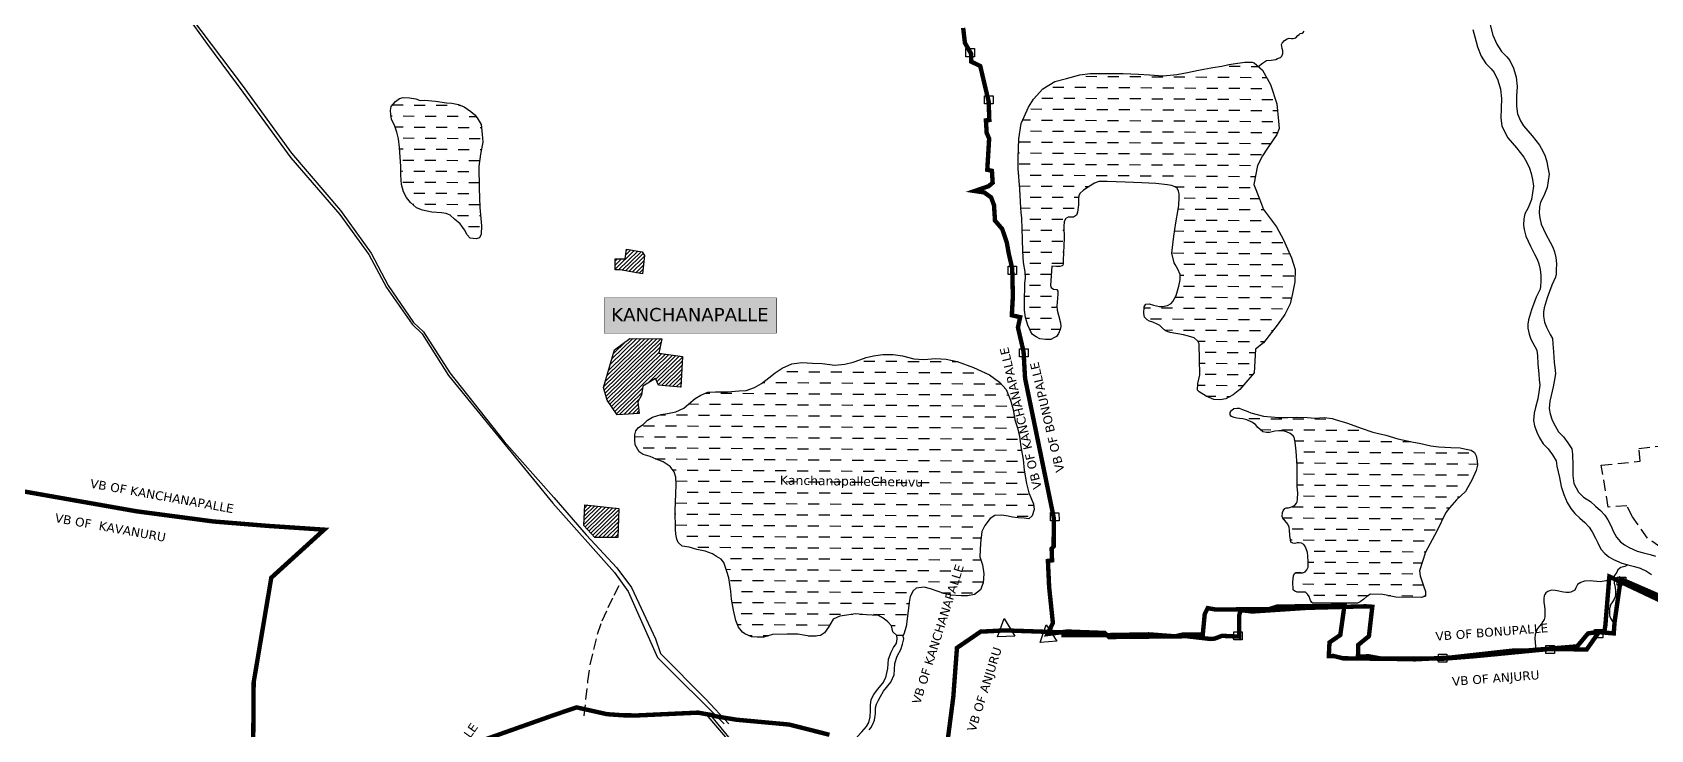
# Model space of a CAD drawing. Header units: inches. Extents: x 360616 to 379062, y 1506291 to 1520405.
# Drawn here: x 365489 to 369164, y 1510755 to 1512339 of the extents above; entities that cross this region are included whole.
import ezdxf

# ---------------------------------------------------------------- set-up
doc = ezdxf.new("R2010")
doc.units = ezdxf.units.IN
doc.header["$MEASUREMENT"] = 0
for name, pattern in [('ACAD_ISO03W100', [30, 12, -18]), ('BORDER', [1.75, 0.5, -0.25, 0.5, -0.25, 0, -0.25]), ('DASHED', [0.75, 0.5, -0.25])]:
    doc.linetypes.add(name, pattern=pattern)
for name, color, linetype in [('HOUSE', 30, 'Continuous'), ('Steems', 4, 'Continuous'), ('stons', 1, 'Continuous'), ('WATER_BODY', 4, 'Continuous'), ('ZSTU', 7, 'Continuous'), ('ZTEXT', 7, 'Continuous')]:
    doc.layers.add(name, color=color, linetype=linetype)
doc.layers.add('ROAD', color=1, linetype='Continuous', lineweight=25)
doc.layers.add('VILL_BOUNDARY', color=6, linetype='BORDER', lineweight=30)
doc.styles.get("Standard").update_dxf_attribs({"font": 'verdana.TTF'})

msp = doc.modelspace()

# ---------------------------------------------------------------- hatches: boundary and pattern name
at = {"layer": 'HOUSE'}
h = msp.add_hatch(dxfattribs=at)
h.set_pattern_fill('ANSI31', color=1, scale=51.207009, angle=-0.6808, style=0)
h.set_pattern_definition([(44.319203, (215488.1656, 1506021.367), (-4.47200485, 4.57956198), [])])
h.paths.add_polyline_path([(366568.7, 1513714.2), (366617.6, 1513704.4), (366602.7, 1513649.6), (366557.6, 1513665.1)])
h.paths.add_polyline_path([(366838.4, 1511846.6), (366873.9, 1511840.5), (366879.4, 1511832), (366874.6, 1511790.5), (366824, 1511799.4), (366812.4, 1511799.5), (366812.7, 1511824.7), (366835.4, 1511824.4)])
h.paths.add_polyline_path([(366846, 1511643.6), (366918.4, 1511642.7), (366911.4, 1511610.4), (366965.4, 1511603.2), (366961.7, 1511533.3), (366910.8, 1511537.6), (366903.9, 1511552.9), (366875.1, 1511535.5), (366872.3, 1511515.1), (366864.4, 1511500.3), (366867.2, 1511473.7), (366816.9, 1511470.5), (366794.3, 1511504), (366786.2, 1511532.4), (366811.4, 1511618.3)])
h.paths.add_polyline_path([(366743.7, 1511266.3), (366820.8, 1511257.7), (366818.4, 1511192), (366766.4, 1511191.6), (366741.7, 1511219)])
at = {"layer": 'WATER_BODY'}
h = msp.add_hatch(dxfattribs=at)
h.set_pattern_fill('DASH', color=256, scale=200, angle=359.63535, style=0)
h.paths.add_polyline_path([(366875.9, 1511448.8), (366885.8, 1511458.6), (366897.1, 1511464.9), (366917, 1511471.5), (366931.4, 1511473.3), (366950.4, 1511477.3), (366968.2, 1511485.4), (366980.2, 1511495.7), (366994, 1511507.2), (367007.2, 1511515.4), (367023.4, 1511522.1), (367040.2, 1511522.8), (367068.1, 1511522.8), (367093.9, 1511524.9), (367109.8, 1511525.4), (367129.2, 1511532.8), (367144.9, 1511541.8), (367161.6, 1511554.7), (367176.2, 1511566.1), (367192.1, 1511576.2), (367214, 1511586.5), (367236.8, 1511589.3), (367260.8, 1511587.6), (367282.6, 1511586.7), (367311.3, 1511583.1), (367334.3, 1511585.2), (367353.5, 1511590.1), (367368.4, 1511595.4), (367382.9, 1511600.4), (367399.5, 1511604.5), (367420.2, 1511607.2), (367443.9, 1511607.2), (367465.4, 1511604.4), (367490.8, 1511597.7), (367513.9, 1511595.8), (367540.1, 1511598.5), (367564.3, 1511596.6), (367589.2, 1511591.4), (367626.6, 1511578.2), (367663.1, 1511561.1), (367685.5, 1511544.8), (367700.7, 1511528.2), (367710.7, 1511503.9), (367716.4, 1511482.8), (367720.4, 1511458.7), (367726.4, 1511440.7), (367731, 1511420.9), (367734.2, 1511398.1), (367739, 1511368.6), (367741.9, 1511344.5), (367747.1, 1511314.2), (367752.3, 1511293.4), (367763.1, 1511268.3), (367764.2, 1511255.1), (367760.1, 1511240.7), (367752.4, 1511234.4), (367741.6, 1511235.7), (367727.8, 1511236.6), (367715.4, 1511238.1), (367705.1, 1511239.9), (367690.7, 1511242.2), (367674.9, 1511241.4), (367664.2, 1511234.8), (367652.1, 1511219), (367645.1, 1511205.4), (367642.3, 1511179.2), (367641, 1511147.9), (367646.8, 1511129.4), (367649.6, 1511109.6), (367648.3, 1511089.2), (367642.1, 1511072.7), (367629.1, 1511062.5), (367612.7, 1511059.5), (367598.4, 1511059.5), (367575.2, 1511060.9), (367559.4, 1511064.8), (367546.1, 1511069.1), (367528.5, 1511075.5), (367514.3, 1511079.2), (367496.3, 1511076.9), (367489.7, 1511070.5), (367482.9, 1511058.1), (367480.2, 1511044.1), (367476.9, 1511013.2), (367473.9, 1510990), (367468.4, 1510972.2), (367466.2, 1510969), (367452.5, 1510968.9), (367443.1, 1510977.7), (367440, 1510991.5), (367431.7, 1511000.5), (367423.2, 1511006.8), (367410.9, 1511014.9), (367396.4, 1511015.7), (367383.4, 1511016), (367358.3, 1511018.6), (367338.8, 1511015.6), (367323.1, 1511013), (367307.4, 1511006.1), (367297.2, 1510987.9), (367287.7, 1510975.2), (367278.8, 1510969.5), (367259.5, 1510966.9), (367244.8, 1510969.3), (367227.1, 1510972.4), (367203.2, 1510972.6), (367170, 1510971.4), (367150.2, 1510965.4), (367134.9, 1510965.2), (367122.4, 1510966.3), (367107.4, 1510973.1), (367101.8, 1510977), (367092.9, 1510988.3), (367086.3, 1511003.6), (367081.6, 1511026.4), (367076.8, 1511051.8), (367075.6, 1511069.8), (367071.1, 1511100.3), (367066.2, 1511114.7), (367059.6, 1511135.3), (367053.1, 1511142.2), (367042.8, 1511148.7), (367033.5, 1511154.6), (367017.1, 1511160.6), (366998.1, 1511164.5), (366980.8, 1511169.5), (366964.5, 1511172), (366955.4, 1511180.5), (366952.3, 1511188.2), (366950.1, 1511199), (366949.5, 1511210.6), (366948.5, 1511253.2), (366950.6, 1511291.2), (366951, 1511311.9), (366950.7, 1511329.2), (366946.3, 1511340.6), (366937.7, 1511353.1), (366921.4, 1511363.4), (366905.5, 1511369.5), (366892, 1511375.4), (366876.3, 1511380.1), (366867.2, 1511386.5), (366858.3, 1511401.9), (366857, 1511412.7), (366857, 1511424.7), (366859.5, 1511433.7), (366865.6, 1511441.7)])
h.paths.add_polyline_path([(366314, 1512182), (366322.9, 1512189.2), (366331.2, 1512191.3), (366345.3, 1512190.3), (366359.8, 1512188.2), (366369.8, 1512184.5), (366380.3, 1512185.2), (366404.6, 1512183.1), (366429.5, 1512179.3), (366441.9, 1512178.2), (366456.4, 1512175.4), (366469.9, 1512169.6), (366484.5, 1512159), (366493.5, 1512151.8), (366499.5, 1512144.7), (366508, 1512129.7), (366510.8, 1512107.9), (366511.8, 1512089.6), (366506.9, 1512062.7), (366503.1, 1512034.3), (366503.6, 1511984.9), (366505.1, 1511941.4), (366508.9, 1511899.8), (366508.4, 1511880.5), (366504.3, 1511872.8), (366496.5, 1511870), (366483.4, 1511872), (366476.8, 1511879.6), (366470.5, 1511890.9), (366460.5, 1511904.1), (366447.8, 1511914.7), (366437.7, 1511923.9), (366428.7, 1511928), (366418.3, 1511929.2), (366396, 1511930.6), (366375, 1511935.1), (366361.4, 1511940.9), (366347.9, 1511952.5), (366338.3, 1511963.9), (366331.5, 1511976.7), (366326.9, 1511993.7), (366325.4, 1512014.7), (366325.6, 1512034.4), (366322.5, 1512077.7), (366320.3, 1512097), (366316.9, 1512112.3), (366312.1, 1512126), (366304.9, 1512142.1), (366302.8, 1512152.8), (366302, 1512161.5), (366303.8, 1512170.6)])
h.paths.add_polyline_path([(366808.8, 1513644.3), (366828.1, 1513643.4), (366848, 1513637.8), (366859.9, 1513638.7), (366871.4, 1513641), (366887.9, 1513638), (366897.4, 1513632.4), (366905.2, 1513620.2), (366906.5, 1513605.1), (366905.9, 1513588.4), (366908.1, 1513571.5), (366908.5, 1513558.1), (366906.5, 1513548.1), (366901.6, 1513542.6), (366890.1, 1513536.8), (366875.5, 1513538.2), (366861.5, 1513539.1), (366848.4, 1513539.4), (366836.6, 1513539.9), (366825.7, 1513539.8), (366811.9, 1513540.1), (366804.9, 1513542.1), (366801.7, 1513544.6), (366799.1, 1513554.9), (366797.2, 1513577.5), (366797.2, 1513604.8), (366794.9, 1513620.9), (366797.3, 1513633), (366802.3, 1513641.3)])
h.paths.add_polyline_path([(367641.6, 1513884.4), (367660.8, 1513883.6), (367680.8, 1513877.9), (367692.7, 1513878.8), (367704.2, 1513881.1), (367720.6, 1513878.1), (367730.2, 1513872.5), (367738, 1513860.3), (367739.2, 1513845.2), (367738.7, 1513828.5), (367740.9, 1513811.6), (367741.3, 1513798.3), (367739.3, 1513788.3), (367734.4, 1513782.7), (367722.9, 1513776.9), (367708.3, 1513778.3), (367694.2, 1513779.2), (367681.2, 1513779.5), (367669.4, 1513780), (367658.5, 1513779.9), (367644.6, 1513780.2), (367637.7, 1513782.2), (367634.5, 1513784.7), (367631.9, 1513795), (367630, 1513817.6), (367630, 1513844.9), (367627.7, 1513861), (367630.1, 1513873.1), (367635.1, 1513881.4)])
h = msp.add_hatch(dxfattribs=at)
h.set_pattern_fill('DASH', color=256, scale=200, angle=359.63535, style=0)
h.paths.add_polyline_path([(368264.1, 1512270.1), (368282.6, 1512253.6), (368300.9, 1512220.7), (368315.5, 1512176.6), (368319.2, 1512137.7), (368321.1, 1512120.9), (368315.2, 1512107), (368294.5, 1512076.1), (368282.7, 1512058.4), (368271.9, 1512036.7), (368263.5, 1511993.5), (368276, 1511960.8), (368285.1, 1511936.9), (368314.5, 1511897.2), (368330.9, 1511868.2), (368348.8, 1511827.1), (368357.1, 1511800.2), (368356.4, 1511772.5), (368351.4, 1511745.8), (368345.9, 1511722.5), (368333.7, 1511698.3), (368315.9, 1511674.4), (368285.4, 1511633.6), (368266.9, 1511619.6), (368263.9, 1511566), (368249.4, 1511549.1), (368231.7, 1511527.8), (368216.6, 1511515.7), (368199.7, 1511507.1), (368187, 1511504.2), (368172.7, 1511505.3), (368154.8, 1511512.6), (368139.3, 1511522.4), (368135.3, 1511526.6), (368135.8, 1511541.2), (368140.3, 1511561.4), (368139.1, 1511631.6), (368135.7, 1511638), (368127.6, 1511645.2), (368114.9, 1511649), (368103.5, 1511652.4), (368073.3, 1511657.1), (368062.8, 1511661.4), (368055.3, 1511668.1), (368049.9, 1511673), (368043.5, 1511676.7), (368033.7, 1511680.8), (368025.9, 1511682.9), (368021.3, 1511686.1), (368014.8, 1511692.3), (368013.6, 1511700.9), (368014.3, 1511715.9), (368018, 1511721.7), (368025.5, 1511722.4), (368035.1, 1511719.8), (368048.6, 1511716.1), (368055.9, 1511716.1), (368066.8, 1511718.7), (368075.6, 1511723.1), (368079.3, 1511728), (368086.8, 1511741.7), (368092.6, 1511762.8), (368095.6, 1511776.7), (368096.1, 1511789.1), (368090.9, 1511801.1), (368084.5, 1511812.1), (368082.1, 1511815.6), (368077.1, 1511837.3), (368081.3, 1511876.2), (368086.2, 1511906.7), (368091.1, 1511937), (368092.6, 1511946.8), (368093.6, 1511963.9), (368093.6, 1511972.6), (368092.2, 1511978.3), (368089, 1511985.5), (368084.2, 1511988), (368076.2, 1511991), (368067.4, 1511992.7), (368040.7, 1511995.7), (368008.8, 1511997.6), (367970.9, 1511998.7), (367929.9, 1512000.6), (367911.1, 1512000.2), (367901.3, 1511996.9), (367887.5, 1511988), (367875.6, 1511980.2), (367869, 1511973.9), (367865.6, 1511968.5), (367865, 1511959.3), (367864.9, 1511947.3), (367862.7, 1511930.4), (367860.3, 1511923.7), (367853.4, 1511919.7), (367841.3, 1511919.1), (367836.3, 1511916.2), (367832.1, 1511909.6), (367831.5, 1511898.5), (367832.4, 1511872), (367830.3, 1511822), (367830.5, 1511813.5), (367829.6, 1511810.6), (367827.7, 1511809), (367822.5, 1511807.6), (367814.9, 1511807.6), (367804.6, 1511807.7), (367801.5, 1511764.3), (367802.9, 1511759.9), (367808.2, 1511756.2), (367815.5, 1511754.8), (367817.8, 1511751.2), (367817.8, 1511744.4), (367816.1, 1511717), (367816.5, 1511707.9), (367819.5, 1511697.1), (367824.3, 1511679.7), (367824.8, 1511671.3), (367823.2, 1511664.4), (367819.6, 1511655.1), (367815.2, 1511648), (367809.1, 1511645), (367802.5, 1511641.8), (367789.9, 1511641.6), (367777.3, 1511643.3), (367768.9, 1511647.3), (367760.4, 1511653.1), (367756.5, 1511658.9), (367750.2, 1511673.9), (367744.8, 1511691.7), (367742.2, 1511708.4), (367742.6, 1511723.9), (367742.7, 1511769.6), (367744.5, 1511780.9), (367743.6, 1511794.9), (367739.9, 1511816.7), (367738.8, 1511842.2), (367737.8, 1511868.6), (367736.2, 1511917.1), (367735, 1511929.8), (367734.1, 1511940.7), (367731.8, 1511983.1), (367728.1, 1512029.9), (367728.1, 1512053.5), (367729.7, 1512097.6), (367734.8, 1512132.2), (367751.6, 1512168.9), (367762.6, 1512187.4), (367784.1, 1512210.8), (367811.5, 1512227.3), (367837.6, 1512234.5), (367867.8, 1512242.7), (367891.6, 1512245.6), (367918.1, 1512245.7), (367966.1, 1512245.8), (368001.3, 1512244.1), (368026.6, 1512242.4), (368057.5, 1512240.4), (368088.3, 1512243.1), (368112.2, 1512247.9), (368137.4, 1512253.4), (368170.3, 1512259.2), (368190.3, 1512262.6), (368206.4, 1512265.8), (368221.4, 1512268.7), (368242.9, 1512271.4), (368259.4, 1512271.5)])
h.paths.add_polyline_path([(368213, 1511481.3), (368217.6, 1511484.9), (368225.7, 1511485.3), (368229.9, 1511485.5), (368237.4, 1511482.5), (368249.8, 1511477.6), (368256.5, 1511475), (368285.4, 1511467.7), (368302.2, 1511465.9), (368320.3, 1511464.2), (368340.4, 1511464.2), (368360.2, 1511465.2), (368384.9, 1511464.5), (368401.9, 1511462.8), (368423.3, 1511464.3), (368440.9, 1511461.8), (368447.7, 1511459.9), (368476.2, 1511451.7), (368507.2, 1511440.4), (368533.7, 1511430.9), (368562.9, 1511424.4), (368590.2, 1511415.9), (368622.2, 1511408.9), (368642.4, 1511405), (368665, 1511399.9), (368683.7, 1511397.7), (368710.9, 1511396.4), (368731.5, 1511395.5), (368742, 1511393.4), (368756.7, 1511390.2), (368764.6, 1511384.7), (368768.1, 1511377.1), (368770.6, 1511365.8), (368771.3, 1511355.8), (368768.2, 1511343.7), (368758.4, 1511322.1), (368748.5, 1511304.4), (368743.9, 1511296.6), (368723.3, 1511277.3), (368707.6, 1511258.9), (368699.5, 1511248.7), (368678.7, 1511206.3), (368653, 1511158.5), (368639.8, 1511116), (368641, 1511104.8), (368648.5, 1511081.9), (368653, 1511069.4), (368652.9, 1511058.7), (368643.7, 1511055.2), (368586, 1511056), (368556.3, 1511062.4), (368527.9, 1511063.4), (368520.2, 1511058), (368513.1, 1511051.7), (368504.6, 1511045.7), (368499, 1511042.9), (368419.1, 1511042.4), (368397.5, 1511043), (368394.7, 1511044.3), (368392, 1511048.9), (368389.1, 1511058), (368384.9, 1511063.2), (368380.3, 1511067.5), (368376.4, 1511068), (368362, 1511067.7), (368356.3, 1511069.7), (368352.2, 1511072.8), (368351.9, 1511091.1), (368353, 1511104.8), (368355.5, 1511109.8), (368358.5, 1511112.3), (368367, 1511112.9), (368374.8, 1511111.9), (368379.6, 1511113.9), (368383.6, 1511118.3), (368386.5, 1511124.6), (368386.5, 1511136.8), (368385.9, 1511150.1), (368384.8, 1511157.5), (368382.4, 1511165.8), (368379.3, 1511172.6), (368376.4, 1511175.8), (368371.6, 1511178.7), (368366.3, 1511179.8), (368361.9, 1511179.3), (368356.2, 1511178.3), (368351.8, 1511178.6), (368347.5, 1511181.5), (368346.2, 1511186.8), (368344.7, 1511196.5), (368344, 1511208.9), (368343.3, 1511215.2), (368340.8, 1511222), (368337.2, 1511226.2), (368332.5, 1511231.4), (368329.9, 1511233.8), (368327.6, 1511239.6), (368328.1, 1511248.9), (368330.1, 1511252.6), (368333.3, 1511257.6), (368337, 1511259), (368342, 1511259.2), (368347.4, 1511260.5), (368352.8, 1511262.8), (368357.1, 1511265.9), (368359.8, 1511269.4), (368361.3, 1511272.8), (368362.1, 1511278.9), (368362.8, 1511293), (368362, 1511307), (368361.3, 1511354.9), (368359.3, 1511387.7), (368356.8, 1511408.7), (368355.1, 1511420), (368352.9, 1511422.5), (368345.6, 1511427.9), (368337.5, 1511431.8), (368329.6, 1511433.9), (368320, 1511433.7), (368310.6, 1511433.5), (368298.6, 1511430.5), (368291.6, 1511430), (368283.5, 1511431.7), (368277.7, 1511436.9), (368272.5, 1511442), (368267.3, 1511448.3), (368258.8, 1511453.8), (368247.1, 1511458.8), (368238.1, 1511461.4), (368230.9, 1511462.3), (368224.5, 1511463.1), (368218.8, 1511464.4), (368212.3, 1511466.8), (368209.2, 1511470.7), (368209.1, 1511475.9), (368211.5, 1511479.8)])
h.paths.add_polyline_path([(367885.8, 1513770.6), (367891.7, 1513775.2), (367914.3, 1513780.1), (367929.1, 1513780.1), (367951.5, 1513777.2), (367968.3, 1513772.4), (367984.3, 1513766.6), (367998.6, 1513762.6), (368023.1, 1513756.3), (368044.7, 1513747.1), (368062.5, 1513738.8), (368075, 1513728.9), (368098.8, 1513709.6), (368152.3, 1513670), (368179.2, 1513646.8), (368209.3, 1513618.4), (368232.8, 1513597.9), (368246.1, 1513579.2), (368260.7, 1513550.8), (368272.7, 1513519.6), (368280.2, 1513500), (368278.8, 1513496.4), (368274.5, 1513496.4), (368222.6, 1513506.6), (368183.3, 1513513.1), (368138.9, 1513520.4), (368093.3, 1513529.2), (368050.9, 1513538.6), (368031.2, 1513539.5), (368014, 1513540.4), (368007.5, 1513544.3), (368001.1, 1513552.7), (367994.6, 1513560.4), (367986.4, 1513565), (367967.5, 1513566.8), (367930.2, 1513570.9), (367926.9, 1513575.2), (367923.7, 1513582), (367923.7, 1513597), (367925.1, 1513613.4), (367925, 1513625.5), (367924.3, 1513631.3), (367923.1, 1513636.5), (367921, 1513646.3), (367918, 1513649.9), (367912, 1513654.4), (367907.7, 1513659.1), (367906.7, 1513664), (367907.6, 1513676.2), (367911.2, 1513692), (367910.3, 1513711.1), (367908.1, 1513713.2), (367903, 1513715.6), (367892.5, 1513718.3), (367885.7, 1513719.6), (367884.1, 1513723.9), (367882.5, 1513732), (367882.5, 1513753.2), (367883, 1513763.8), (367884.4, 1513768.1)])
h.paths.add_polyline_path([(367906.3, 1513368.4), (367929.9, 1513358.8), (367948.8, 1513349.2), (367963.8, 1513341.6), (367979.1, 1513334.9), (368003.9, 1513325), (368017.9, 1513318.9), (368034, 1513310.2), (368049.6, 1513301.8), (368063.4, 1513286.7), (368067.4, 1513272.9), (368070.8, 1513260.2), (368072.3, 1513248.5), (368070.7, 1513239.7), (368067.3, 1513235.1), (368056, 1513224.5), (368036, 1513208.7), (368021, 1513193.6), (368004.3, 1513176.9), (367990.7, 1513160.5), (367979.9, 1513147.7), (367960.5, 1513124.7), (367948.2, 1513114.3), (367932.7, 1513103.7), (367922.1, 1513093.7), (367905.7, 1513079.4), (367898.3, 1513075.5), (367893, 1513075.4), (367886.8, 1513086.2), (367881.6, 1513095), (367876.4, 1513099.9), (367869.9, 1513102.9), (367863.3, 1513105.2), (367858.1, 1513112.3), (367854.5, 1513122.1), (367854.5, 1513136.3), (367855.9, 1513177.5), (367860.4, 1513181.5), (367868.1, 1513182.8), (367872.4, 1513190), (367874.9, 1513202.7), (367884.6, 1513205.9), (367914.3, 1513206), (367920.9, 1513202.8), (367926.1, 1513202.8), (367936.9, 1513205), (367943.7, 1513209.9), (367947.3, 1513217.6), (367951.3, 1513239.5), (367952.8, 1513256.2), (367955.5, 1513262), (367964.3, 1513272.8), (367968.3, 1513298.3), (367969.7, 1513312.4), (367969.7, 1513323.6), (367963.1, 1513328.3), (367952, 1513329.4), (367922.2, 1513331.7), (367908.7, 1513332.6), (367903.7, 1513335.4), (367901.4, 1513339.7), (367901.4, 1513353.7), (367901.3, 1513363.2), (367903.5, 1513367.3)])
at = {"layer": 'ZSTU'}
msp.add_hatch(color=2, dxfattribs=at).paths.add_polyline_path([(366787.8, 1511655.8), (367178.7, 1511655.8), (367178.7, 1511736), (366787.8, 1511736)])

# ---------------------------------------------------------------- linework, layer by layer
at = {"layer": 'HOUSE', "color": 1}
for points in [[(366838.4, 1511846.6), (366873.9, 1511840.5), (366879.4, 1511832), (366874.6, 1511790.5), (366824, 1511799.4), (366812.4, 1511799.5), (366812.7, 1511824.7), (366835.4, 1511824.4), (366838.4, 1511846.6)], [(366846, 1511643.6), (366918.4, 1511642.7), (366911.4, 1511610.4), (366965.4, 1511603.2), (366961.7, 1511533.3), (366910.8, 1511537.6), (366903.9, 1511552.9), (366875.1, 1511535.5), (366872.3, 1511515.1), (366864.4, 1511500.3), (366867.2, 1511473.7), (366816.9, 1511470.5), (366794.3, 1511504), (366786.2, 1511532.4), (366811.4, 1511618.3), (366846, 1511643.6)], [(366743.7, 1511266.3), (366820.8, 1511257.7), (366818.4, 1511192), (366766.4, 1511191.6), (366741.7, 1511219), (366743.7, 1511266.3)]]:
    msp.add_lwpolyline(points, dxfattribs=at)
at = {"layer": 'ROAD', "color": 1}
for points in [[(365524.2, 1513009), (365568.5, 1512966.3), (365634.2, 1512897.2), (365690.8, 1512824.5), (365733.1, 1512735.6), (365743, 1512536.8), (365755.3, 1512498.4), (365817.4, 1512407.1), (365886.8, 1512311.8), (365966.9, 1512203.4), (366075.7, 1512054.1), (366187, 1511925.5), (366253.2, 1511834.3), (366293.4, 1511759.4), (366351.6, 1511676.1), (366374.2, 1511654.6), (366434.2, 1511559.9), (366671.3, 1511269.6), (366811, 1511112.5), (366842, 1511068.9), (366908.7, 1510919.6), (367060.2, 1510768.6)], [(365824.5, 1512405.3), (365965, 1512219.4), (366077.3, 1512064.8), (366188.6, 1511934.3), (366258.6, 1511837.5), (366296.7, 1511764.3), (366354.2, 1511680.4), (366377.3, 1511659), (366437.2, 1511565.5), (366560.6, 1511410.1), (366673.3, 1511282.7), (366746.7, 1511197.5), (366816.5, 1511122.7), (366849.7, 1511078.6), (366904, 1510961.4), (366915.6, 1510928.6), (367018.5, 1510824.4), (367070.8, 1510768.5)], [(367018.4, 1510790.8), (367075.8, 1510722.9)], [(367027.4, 1510789.4), (367077.9, 1510729.5), (367111, 1510723.2), (367145.9, 1510717.6), (367197.6, 1510712.4), (367224.7, 1510709.9), (367273.8, 1510669.5), (367290, 1510654.7), (367330.8, 1510619.9), (367384.8, 1510575.7), (367405.4, 1510554.4), (367433.7, 1510524.3), (367452.4, 1510501.3), (367486.8, 1510454.2), (367533.8, 1510381.7), (367561.1, 1510337.9), (367572.2, 1510240.3), (367585.1, 1510116.6), (367619.1, 1510069), (367647.2, 1509976.7), (367679.5, 1509871.8), (367709.4, 1509787.3), (367733.6, 1509616.2)]]:
    msp.add_lwpolyline(points, dxfattribs=at)
at = {"layer": 'ROAD', "color": 30, "linetype": 'DASHED', "ltscale": 50}
for points in [[(369570.5, 1510810.5), (369538.6, 1510854.2), (369536.1, 1510878.4), (369472, 1510947.9), (369336.1, 1511057.4), (369187.5, 1511168.7), (369157.5, 1511190.2), (369123.4, 1511238.5), (369110.1, 1511263.9), (369068.3, 1511261), (369052.4, 1511356), (369140.9, 1511365.2), (369137.7, 1511393.9), (369226.1, 1511403.9), (369270.5, 1511426), (369263.7, 1511496.9), (369313.9, 1511505.9), (369353.3, 1511304.8), (369580.9, 1511305.4)], [(366742.4, 1510786.7), (366750.6, 1510865.7), (366756, 1510902.9), (366764, 1510937.4), (366772.6, 1510972.5), (366783.1, 1511002.5), (366796.5, 1511032.5), (366810.2, 1511060.5), (366826, 1511091.1), (366826, 1511091.4)]]:
    msp.add_lwpolyline(points, dxfattribs=at)
at = {"layer": 'Steems'}
for points in [[(368273.3, 1512261.8), (368283, 1512269.1), (368291.8, 1512275.3), (368302.4, 1512275.8), (368313.4, 1512277.5), (368317.3, 1512279.4), (368323.5, 1512282.2), (368327.1, 1512284.9), (368329.3, 1512291.2), (368328.9, 1512297.1), (368327.9, 1512302.5), (368326.5, 1512306.9), (368326.2, 1512311.4), (368327.2, 1512314.7), (368332.9, 1512321), (368338.9, 1512324.6), (368343.5, 1512325.6), (368348.9, 1512325.1), (368352.2, 1512325.3), (368355.8, 1512325.7), (368358.7, 1512326.9), (368363, 1512332.2), (368365.8, 1512334.5), (368368.8, 1512336.3), (368372.7, 1512337.6), (368375.2, 1512339), (368377.3, 1512341.6)], [(368760.8, 1512345.4), (368765, 1512328.9), (368770.9, 1512306), (368779.8, 1512285.4), (368790.5, 1512268.2), (368802.6, 1512256.3), (368809.4, 1512247.9), (368817.5, 1512230.4), (368823.5, 1512209.9), (368825.7, 1512188.7), (368824.6, 1512166.7), (368824.3, 1512144.5), (368826.3, 1512126.8), (368833.8, 1512110.9), (368840.1, 1512099.4), (368860, 1512076.9), (368868.3, 1512066.6), (368876.5, 1512055.7), (368884, 1512042.3), (368889.6, 1512030.4), (368893.1, 1512018.3), (368895.9, 1512004.9), (368898.5, 1511990), (368896.4, 1511974.4), (368893.9, 1511959.5), (368886.3, 1511940.3), (368878.8, 1511926.6), (368876.7, 1511915.6), (368875.8, 1511901.4), (368877.3, 1511891), (368880.8, 1511876.3), (368891.3, 1511853.5), (368900.9, 1511835.6), (368906.9, 1511823.8), (368910.5, 1511813.7), (368913.5, 1511800.7), (368915.3, 1511786.6), (368914.7, 1511772.9), (368914.5, 1511762.7), (368913.2, 1511756.2), (368904.6, 1511737.6), (368894.2, 1511709), (368887.3, 1511686.1), (368885.5, 1511676.4), (368885.8, 1511667.3), (368888.3, 1511653.4), (368892.5, 1511642.1), (368901.3, 1511625.8), (368906.3, 1511617), (368907.4, 1511604.2), (368908.6, 1511586.5), (368910.3, 1511562.5), (368911.4, 1511550.9), (368913, 1511537.5), (368911.6, 1511527), (368908, 1511506.7), (368903.3, 1511487.4), (368900.1, 1511474.1), (368898.5, 1511457.5), (368900.7, 1511445.3), (368905.7, 1511431), (368912, 1511418.2), (368920.1, 1511404.4), (368931.4, 1511393.3), (368941.4, 1511379.9), (368950, 1511365.8), (368951.5, 1511354), (368957.8, 1511328.3), (368961.2, 1511307.4), (368967, 1511289.4), (368975.1, 1511271.5), (368983.3, 1511257.3), (368992.4, 1511246), (369004, 1511235.6), (369015.3, 1511225.6), (369024.9, 1511215.5), (369031.8, 1511204.8), (369039.5, 1511190.3), (369044.3, 1511179.3), (369051.4, 1511165.2), (369060.7, 1511155.1), (369069.9, 1511148.2), (369080.2, 1511141.9), (369098.8, 1511133.4), (369112.9, 1511129.8), (369128, 1511126), (369140.4, 1511122.2), (369154.9, 1511115), (369166.8, 1511108)], [(368800.3, 1512356.1), (368806.2, 1512333.1), (368815.1, 1512312.5), (368825.8, 1512295.3), (368838, 1512283.4), (368844.8, 1512275), (368852.8, 1512257.6), (368858.8, 1512237), (368861, 1512215.9), (368859.9, 1512193.9), (368859.6, 1512171.7), (368861.7, 1512153.9), (368869.1, 1512138), (368875.4, 1512126.5), (368895.3, 1512104), (368903.6, 1512093.8), (368911.8, 1512082.8), (368919.3, 1512069.4), (368924.9, 1512057.6), (368928.5, 1512045.4), (368931.2, 1512032.1), (368933.9, 1512017.2), (368931.8, 1512001.6), (368929.2, 1511986.7), (368921.7, 1511967.5), (368914.1, 1511953.8), (368912, 1511942.7), (368911.1, 1511928.6), (368912.6, 1511918.2), (368916.1, 1511903.4), (368926.6, 1511880.6), (368936.2, 1511862.7), (368942.3, 1511851), (368945.8, 1511840.9), (368948.9, 1511827.8), (368950.6, 1511813.7), (368950, 1511800.1), (368949.8, 1511789.8), (368948.6, 1511783.4), (368939.9, 1511764.8), (368929.6, 1511736.1), (368922.6, 1511713.3), (368920.8, 1511703.6), (368921.1, 1511694.5), (368923.6, 1511680.6), (368927.8, 1511669.3), (368936.6, 1511653), (368941.6, 1511644.1), (368942.7, 1511631.4), (368943.9, 1511613.7), (368945.6, 1511589.6), (368946.7, 1511578), (368948.3, 1511564.6), (368946.9, 1511554.1), (368943.3, 1511533.8), (368938.7, 1511514.6), (368935.4, 1511501.2), (368933.8, 1511484.6), (368936, 1511472.4), (368941, 1511458.2), (368947.3, 1511445.4), (368955.4, 1511431.5), (368966.7, 1511420.5), (368976.7, 1511407), (368985.3, 1511393), (368986.8, 1511381.2), (368987.9, 1511355.1), (368988.1, 1511332.8), (368990.4, 1511314.5), (369000.6, 1511294.7), (369011.7, 1511283.5), (369027.8, 1511273.2), (369039.3, 1511262.7), (369050.7, 1511252.8), (369060.2, 1511242.7), (369067.1, 1511232), (369074.8, 1511217.5), (369079.6, 1511206.5), (369086.7, 1511192.3), (369096.1, 1511182.3), (369105.3, 1511175.3), (369115.5, 1511169.1), (369134.2, 1511160.6), (369148.2, 1511157), (369163.3, 1511153.2), (369175.8, 1511149.3)], [(368264.1, 1512270.1), (368282.6, 1512253.6), (368300.9, 1512220.7), (368315.5, 1512176.6), (368319.2, 1512137.7), (368321.1, 1512120.9), (368315.2, 1512107), (368294.5, 1512076.1), (368282.7, 1512058.4), (368271.9, 1512036.7), (368263.5, 1511993.5), (368276, 1511960.8), (368285.1, 1511936.9), (368314.5, 1511897.2), (368330.9, 1511868.2), (368348.8, 1511827.1), (368357.1, 1511800.2), (368356.4, 1511772.5), (368351.4, 1511745.8), (368345.9, 1511722.5), (368333.7, 1511698.3), (368315.9, 1511674.4), (368285.4, 1511633.6), (368266.9, 1511619.6), (368263.9, 1511566), (368249.4, 1511549.1), (368231.7, 1511527.8), (368216.6, 1511515.7), (368199.7, 1511507.1), (368187, 1511504.2), (368172.7, 1511505.3), (368154.8, 1511512.6), (368139.3, 1511522.4), (368135.3, 1511526.6), (368135.8, 1511541.2), (368140.3, 1511561.4), (368139.1, 1511631.6), (368135.7, 1511638), (368127.6, 1511645.2), (368114.9, 1511649), (368103.5, 1511652.4), (368073.3, 1511657.1), (368062.8, 1511661.4), (368055.3, 1511668.1), (368049.9, 1511673), (368043.5, 1511676.7), (368033.7, 1511680.8), (368025.9, 1511682.9), (368021.3, 1511686.1), (368014.8, 1511692.3), (368013.6, 1511700.9), (368014.3, 1511715.9), (368018, 1511721.7), (368025.5, 1511722.4), (368035.1, 1511719.8), (368048.6, 1511716.1), (368055.9, 1511716.1), (368066.8, 1511718.7), (368075.6, 1511723.1), (368079.3, 1511728), (368086.8, 1511741.7), (368092.6, 1511762.8), (368095.6, 1511776.7), (368096.1, 1511789.1), (368090.9, 1511801.1), (368084.5, 1511812.1), (368082.1, 1511815.6), (368077.1, 1511837.3), (368081.3, 1511876.2), (368086.2, 1511906.7), (368091.1, 1511937), (368092.6, 1511946.8), (368093.6, 1511963.9), (368093.6, 1511972.6), (368092.2, 1511978.3), (368089, 1511985.5), (368084.2, 1511988), (368076.2, 1511991), (368067.4, 1511992.7), (368040.7, 1511995.7), (368008.8, 1511997.6), (367970.9, 1511998.7), (367929.9, 1512000.6), (367911.1, 1512000.2), (367901.3, 1511996.9), (367887.5, 1511988), (367875.6, 1511980.2), (367869, 1511973.9), (367865.6, 1511968.5), (367865, 1511959.3), (367864.9, 1511947.3), (367862.7, 1511930.4), (367860.3, 1511923.7), (367853.4, 1511919.7), (367841.3, 1511919.1), (367836.3, 1511916.2), (367832.1, 1511909.6), (367831.5, 1511898.5), (367832.4, 1511872), (367830.3, 1511822), (367830.5, 1511813.5), (367829.6, 1511810.6), (367827.7, 1511809), (367822.5, 1511807.6), (367814.9, 1511807.6), (367804.6, 1511807.7), (367801.5, 1511764.3), (367802.9, 1511759.9), (367808.2, 1511756.2), (367815.5, 1511754.8), (367817.8, 1511751.2), (367817.8, 1511744.4), (367816.1, 1511717), (367816.5, 1511707.9), (367819.5, 1511697.1), (367824.3, 1511679.7), (367824.8, 1511671.3), (367823.2, 1511664.4), (367819.6, 1511655.1), (367815.2, 1511648), (367809.1, 1511645), (367802.5, 1511641.8), (367789.9, 1511641.6), (367777.3, 1511643.3), (367768.9, 1511647.3), (367760.4, 1511653.1), (367756.5, 1511658.9), (367750.2, 1511673.9), (367744.8, 1511691.7), (367742.2, 1511708.4), (367742.6, 1511723.9), (367742.7, 1511769.6), (367744.5, 1511780.9), (367743.6, 1511794.9), (367739.9, 1511816.7), (367738.8, 1511842.2), (367737.8, 1511868.6), (367736.2, 1511917.1), (367735, 1511929.8), (367734.1, 1511940.7), (367731.8, 1511983.1), (367728.1, 1512029.9), (367728.1, 1512053.5), (367729.7, 1512097.6), (367734.8, 1512132.2), (367751.6, 1512168.9), (367762.6, 1512187.4), (367784.1, 1512210.8), (367811.5, 1512227.3), (367837.6, 1512234.5), (367867.8, 1512242.7), (367891.6, 1512245.6), (367918.1, 1512245.7), (367966.1, 1512245.8), (368001.3, 1512244.1), (368026.6, 1512242.4), (368057.5, 1512240.4), (368088.3, 1512243.1), (368112.2, 1512247.9), (368137.4, 1512253.4), (368170.3, 1512259.2), (368190.3, 1512262.6), (368206.4, 1512265.8), (368221.4, 1512268.7), (368242.9, 1512271.4), (368259.4, 1512271.5), (368264.1, 1512270.1)], [(366314, 1512182), (366322.9, 1512189.2), (366331.2, 1512191.3), (366345.3, 1512190.3), (366359.8, 1512188.2), (366369.8, 1512184.5), (366380.3, 1512185.2), (366404.6, 1512183.1), (366429.5, 1512179.3), (366441.9, 1512178.2), (366456.4, 1512175.4), (366469.9, 1512169.6), (366484.5, 1512159), (366493.5, 1512151.8), (366499.5, 1512144.7), (366508, 1512129.7), (366510.8, 1512107.9), (366511.8, 1512089.6), (366506.9, 1512062.7), (366503.1, 1512034.3), (366503.6, 1511984.9), (366505.1, 1511941.4), (366508.9, 1511899.8), (366508.4, 1511880.5), (366504.3, 1511872.8), (366496.5, 1511870), (366483.4, 1511872), (366476.8, 1511879.6), (366470.5, 1511890.9), (366460.5, 1511904.1), (366447.8, 1511914.7), (366437.7, 1511923.9), (366428.7, 1511928), (366418.3, 1511929.2), (366396, 1511930.6), (366375, 1511935.1), (366361.4, 1511940.9), (366347.9, 1511952.5), (366338.3, 1511963.9), (366331.5, 1511976.7), (366326.9, 1511993.7), (366325.4, 1512014.7), (366325.6, 1512034.4), (366322.5, 1512077.7), (366320.3, 1512097), (366316.9, 1512112.3), (366312.1, 1512126), (366304.9, 1512142.1), (366302.8, 1512152.8), (366302, 1512161.5), (366303.8, 1512170.6), (366314, 1512182)], [(366875.9, 1511448.8), (366885.8, 1511458.6), (366897.1, 1511464.9), (366917, 1511471.5), (366931.4, 1511473.3), (366950.4, 1511477.3), (366968.2, 1511485.4), (366980.2, 1511495.7), (366994, 1511507.2), (367007.2, 1511515.4), (367023.4, 1511522.1), (367040.2, 1511522.8), (367068.1, 1511522.8), (367093.9, 1511524.9), (367109.8, 1511525.4), (367129.2, 1511532.8), (367144.9, 1511541.8), (367161.6, 1511554.7), (367176.2, 1511566.1), (367192.1, 1511576.2), (367214, 1511586.5), (367236.8, 1511589.3), (367260.8, 1511587.6), (367282.6, 1511586.7), (367311.3, 1511583.1), (367334.3, 1511585.2), (367353.5, 1511590.1), (367368.4, 1511595.4), (367382.9, 1511600.4), (367399.5, 1511604.5), (367420.2, 1511607.2), (367443.9, 1511607.2), (367465.4, 1511604.4), (367490.8, 1511597.7), (367513.9, 1511595.8), (367540.1, 1511598.5), (367564.3, 1511596.6), (367589.2, 1511591.4), (367626.6, 1511578.2), (367663.1, 1511561.1), (367685.5, 1511544.8), (367700.7, 1511528.2), (367710.7, 1511503.9), (367716.4, 1511482.8), (367720.4, 1511458.7), (367726.4, 1511440.7), (367731, 1511420.9), (367734.2, 1511398.1), (367739, 1511368.6), (367741.9, 1511344.5), (367747.1, 1511314.2), (367752.3, 1511293.4), (367763.1, 1511268.3), (367764.2, 1511255.1), (367760.1, 1511240.7), (367752.4, 1511234.4), (367741.6, 1511235.7), (367727.8, 1511236.6), (367715.4, 1511238.1), (367705.1, 1511239.9), (367690.7, 1511242.2), (367674.9, 1511241.4), (367664.2, 1511234.8), (367652.1, 1511219), (367645.1, 1511205.4), (367642.3, 1511179.2), (367641, 1511147.9), (367646.8, 1511129.4), (367649.6, 1511109.6), (367648.3, 1511089.2), (367642.1, 1511072.7), (367629.1, 1511062.5), (367612.7, 1511059.5), (367598.4, 1511059.5), (367575.2, 1511060.9), (367559.4, 1511064.8), (367546.1, 1511069.1), (367528.5, 1511075.5), (367514.3, 1511079.2), (367496.3, 1511076.9), (367489.7, 1511070.5), (367482.9, 1511058.1), (367480.2, 1511044.1), (367476.9, 1511013.2), (367473.9, 1510990), (367468.4, 1510972.2), (367466.2, 1510969), (367452.5, 1510968.9), (367443.1, 1510977.7), (367440, 1510991.5), (367431.7, 1511000.5), (367423.2, 1511006.8), (367410.9, 1511014.9), (367396.4, 1511015.7), (367383.4, 1511016), (367358.3, 1511018.6), (367338.8, 1511015.6), (367323.1, 1511013), (367307.4, 1511006.1), (367297.2, 1510987.9), (367287.7, 1510975.2), (367278.8, 1510969.5), (367259.5, 1510966.9), (367244.8, 1510969.3), (367227.1, 1510972.4), (367203.2, 1510972.6), (367170, 1510971.4), (367150.2, 1510965.4), (367134.9, 1510965.2), (367122.4, 1510966.3), (367107.4, 1510973.1), (367101.8, 1510977), (367092.9, 1510988.3), (367086.3, 1511003.6), (367081.6, 1511026.4), (367076.8, 1511051.8), (367075.6, 1511069.8), (367071.1, 1511100.3), (367066.2, 1511114.7), (367059.6, 1511135.3), (367053.1, 1511142.2), (367042.8, 1511148.7), (367033.5, 1511154.6), (367017.1, 1511160.6), (366998.1, 1511164.5), (366980.8, 1511169.5), (366964.5, 1511172), (366955.4, 1511180.5), (366952.3, 1511188.2), (366950.1, 1511199), (366949.5, 1511210.6), (366948.5, 1511253.2), (366950.6, 1511291.2), (366951, 1511311.9), (366950.7, 1511329.2), (366946.3, 1511340.6), (366937.7, 1511353.1), (366921.4, 1511363.4), (366905.5, 1511369.5), (366892, 1511375.4), (366876.3, 1511380.1), (366867.2, 1511386.5), (366858.3, 1511401.9), (366857, 1511412.7), (366857, 1511424.7), (366859.5, 1511433.7), (366865.6, 1511441.7), (366875.9, 1511448.8)], [(368213, 1511481.3), (368217.6, 1511484.9), (368225.7, 1511485.3), (368229.9, 1511485.5), (368237.4, 1511482.5), (368249.8, 1511477.6), (368256.5, 1511475), (368285.4, 1511467.7), (368302.2, 1511465.9), (368320.3, 1511464.2), (368340.4, 1511464.2), (368360.2, 1511465.2), (368384.9, 1511464.5), (368401.9, 1511462.8), (368423.3, 1511464.3), (368440.9, 1511461.8), (368447.7, 1511459.9), (368476.2, 1511451.7), (368507.2, 1511440.4), (368533.7, 1511430.9), (368562.9, 1511424.4), (368590.2, 1511415.9), (368622.2, 1511408.9), (368642.4, 1511405), (368665, 1511399.9), (368683.7, 1511397.7), (368710.9, 1511396.4), (368731.5, 1511395.5), (368742, 1511393.4), (368756.7, 1511390.2), (368764.6, 1511384.7), (368768.1, 1511377.1), (368770.6, 1511365.8), (368771.3, 1511355.8), (368768.2, 1511343.7), (368758.4, 1511322.1), (368748.5, 1511304.4), (368743.9, 1511296.6), (368723.3, 1511277.3), (368707.6, 1511258.9), (368699.5, 1511248.7), (368678.7, 1511206.3), (368653, 1511158.5), (368639.8, 1511116), (368641, 1511104.8), (368648.5, 1511081.9), (368653, 1511069.4), (368652.9, 1511058.7), (368643.7, 1511055.2), (368586, 1511056), (368556.3, 1511062.4), (368527.9, 1511063.4), (368520.2, 1511058), (368513.1, 1511051.7), (368504.6, 1511045.7), (368499, 1511042.9), (368419.1, 1511042.4), (368397.5, 1511043), (368394.7, 1511044.3), (368392, 1511048.9), (368389.1, 1511058), (368384.9, 1511063.2), (368380.3, 1511067.5), (368376.4, 1511068), (368362, 1511067.7), (368356.3, 1511069.7), (368352.2, 1511072.8), (368351.9, 1511091.1), (368353, 1511104.8), (368355.5, 1511109.8), (368358.5, 1511112.3), (368367, 1511112.9), (368374.8, 1511111.9), (368379.6, 1511113.9), (368383.6, 1511118.3), (368386.5, 1511124.6), (368386.5, 1511136.8), (368385.9, 1511150.1), (368384.8, 1511157.5), (368382.4, 1511165.8), (368379.3, 1511172.6), (368376.4, 1511175.8), (368371.6, 1511178.7), (368366.3, 1511179.8), (368361.9, 1511179.3), (368356.2, 1511178.3), (368351.8, 1511178.6), (368347.5, 1511181.5), (368346.2, 1511186.8), (368344.7, 1511196.5), (368344, 1511208.9), (368343.3, 1511215.2), (368340.8, 1511222), (368337.2, 1511226.2), (368332.5, 1511231.4), (368329.9, 1511233.8), (368327.6, 1511239.6), (368328.1, 1511248.9), (368330.1, 1511252.6), (368333.3, 1511257.6), (368337, 1511259), (368342, 1511259.2), (368347.4, 1511260.5), (368352.8, 1511262.8), (368357.1, 1511265.9), (368359.8, 1511269.4), (368361.3, 1511272.8), (368362.1, 1511278.9), (368362.8, 1511293), (368362, 1511307), (368361.3, 1511354.9), (368359.3, 1511387.7), (368356.8, 1511408.7), (368355.1, 1511420), (368352.9, 1511422.5), (368345.6, 1511427.9), (368337.5, 1511431.8), (368329.6, 1511433.9), (368320, 1511433.7), (368310.6, 1511433.5), (368298.6, 1511430.5), (368291.6, 1511430), (368283.5, 1511431.7), (368277.7, 1511436.9), (368272.5, 1511442), (368267.3, 1511448.3), (368258.8, 1511453.8), (368247.1, 1511458.8), (368238.1, 1511461.4), (368230.9, 1511462.3), (368224.5, 1511463.1), (368218.8, 1511464.4), (368212.3, 1511466.8), (368209.2, 1511470.7), (368209.1, 1511475.9), (368211.5, 1511479.8), (368213, 1511481.3)], [(369112.9, 1511129.8), (369105.5, 1511126.1), (369096.9, 1511123.8), (369090.3, 1511118.2), (369087.9, 1511112.9), (369082.2, 1511105.1), (369080.6, 1511102.9), (369073.6, 1511097.8), (369067.5, 1511095.6), (369062.8, 1511093), (369050.9, 1511091.1), (369034.2, 1511092.4), (369027.1, 1511093), (369014.5, 1511092.5), (369010, 1511091.1), (369006.1, 1511089.5), (368998.4, 1511085), (368996.8, 1511082), (368994.8, 1511077.7), (368992.4, 1511072.4), (368989.5, 1511070.4), (368983.2, 1511068), (368979.1, 1511067), (368972.5, 1511067), (368966.8, 1511067.5), (368952, 1511070.9), (368948, 1511071.7), (368940.3, 1511072.3), (368934.6, 1511070.8), (368931.2, 1511069.2), (368926.5, 1511066.1), (368924.2, 1511062.6), (368922.5, 1511059.1), (368921.6, 1511053.6), (368922.1, 1511044.7), (368923.2, 1511035.3), (368924.2, 1511028.5), (368924.3, 1511011.4), (368922.8, 1511005.8), (368919.9, 1511001), (368916.7, 1510995.6), (368912.3, 1510990.1), (368908.5, 1510985.9), (368905.5, 1510980.2), (368902.3, 1510971.8), (368901.7, 1510962.5), (368903.4, 1510935.6)], [(369081.4, 1511104), (369081.6, 1511088), (369083.7, 1511078.1), (369084.4, 1511071.7), (369085, 1511062.8), (369083.9, 1511057), (369081.5, 1511051.7), (369077.8, 1511045.8), (369074.3, 1511040.2), (369071.4, 1511030.8), (369070.7, 1511021.1), (369071.2, 1511014.4), (369073.5, 1511008.5), (369078, 1511001.3), (369082.5, 1510999.1)], [(367355.2, 1510717.2), (367357.2, 1510727.2), (367362.6, 1510739.4), (367373.1, 1510750.1), (367383.3, 1510762.6), (367388.4, 1510771.7), (367392.1, 1510784.8), (367392.9, 1510798.1), (367392.6, 1510811.1), (367394.1, 1510823.8), (367400.2, 1510835.5), (367408.6, 1510846.4), (367420.8, 1510860.8), (367427, 1510873.9), (367431.9, 1510894.6), (367433.2, 1510915.2), (367439.6, 1510931.2), (367444.9, 1510942.3), (367451.2, 1510950.6), (367452.6, 1510955.6), (367453.2, 1510962.3), (367452.5, 1510968.9)], [(367389.8, 1510754.7), (367393.1, 1510759.2), (367398, 1510768.1), (367401.5, 1510776.7), (367404, 1510792.2), (367404.1, 1510805), (367406.3, 1510813.1), (367410.4, 1510822.5), (367414.9, 1510830.5), (367422.2, 1510842.6), (367438.9, 1510863.5), (367446.6, 1510880), (367447.1, 1510892.2), (367447.9, 1510905.8), (367452.9, 1510922.6), (367461.4, 1510937.7), (367465.5, 1510949.3), (367468, 1510961.8), (367466.2, 1510969)]]:
    msp.add_lwpolyline(points, dxfattribs=at)
at = {"layer": 'stons'}
for points in [[(367610.4, 1512302.3), (367628.5, 1512302.3), (367628.6, 1512283.8), (367609.2, 1512283.7), (367609.1, 1512302.4), (367610.4, 1512302.3)], [(367652.7, 1512195.1), (367670.8, 1512195.2), (367670.8, 1512176.6), (367651.5, 1512176.6), (367651.4, 1512195.2), (367652.7, 1512195.1)], [(367706.1, 1511807.8), (367724.2, 1511807.9), (367724.3, 1511789.3), (367704.9, 1511789.3), (367704.9, 1511807.9), (367706.1, 1511807.8)], [(367732.3, 1511620.3), (367750.4, 1511620.4), (367750.5, 1511601.8), (367731.1, 1511601.8), (367731.1, 1511620.4), (367732.3, 1511620.3)], [(367802.5, 1511248.1), (367820.6, 1511248.1), (367820.7, 1511229.6), (367801.3, 1511229.5), (367801.3, 1511248.2), (367802.5, 1511248.1)], [(369089.8, 1511101.8), (369107.9, 1511101.9), (369108, 1511083.3), (369088.6, 1511083.3), (369088.5, 1511101.9), (369089.8, 1511101.8)], [(367696.2, 1511007.7), (367720.5, 1510967.9), (367680.7, 1510965.8), (367696.2, 1511007.7)], [(367791.5, 1510993.6), (367815.6, 1510956.5), (367777.8, 1510953.4), (367791.5, 1510993.6)], [(368218.7, 1510977.7), (368236.8, 1510977.7), (368236.8, 1510959.2), (368217.5, 1510959.1), (368217.4, 1510977.7), (368218.7, 1510977.7)], [(369038, 1510982.5), (369056.2, 1510982.5), (369056.2, 1510963.9), (369036.8, 1510963.9), (369036.8, 1510982.5), (369038, 1510982.5)], [(368927.7, 1510946.8), (368945.9, 1510946.8), (368945.9, 1510928.3), (368926.5, 1510928.2), (368926.5, 1510946.8), (368927.7, 1510946.8)], [(368683.5, 1510926.9), (368701.7, 1510927), (368701.7, 1510908.4), (368682.3, 1510908.4), (368682.3, 1510927), (368683.5, 1510926.9)]]:
    msp.add_lwpolyline(points, dxfattribs=at)
at = {"layer": 'VILL_BOUNDARY', "linetype": 'ACAD_ISO03W100', "lineweight": -2, "ltscale": 3, "const_width": 10}
for points in [[(369216.4, 1511045.2), (369154.6, 1511072.2), (369096.6, 1511097.5), (369082.5, 1510999.1), (369080.7, 1510973.9), (369047, 1510976.9), (369019.3, 1510937.5), (368935.7, 1510938.5), (368903.4, 1510935.6), (368766.4, 1510922.3), (368690.1, 1510916.2), (368671.3, 1510917), (368552.1, 1510916.9), (368523.7, 1510922), (368499.8, 1510921.1), (368500.2, 1510947.8), (368524.6, 1510967.6), (368532.3, 1511034.5), (368517.4, 1511035.5), (368383.7, 1511032), (368259.1, 1511023.7), (368233.3, 1511027), (368229.7, 1511014), (368229.8, 1510966.6), (368190.8, 1510968.5), (368174.6, 1510962.2), (368165, 1510961.3), (368111.2, 1510967.5), (367934.4, 1510965.7), (367930, 1510969.9), (367924.6, 1510975), (367839.1, 1510978.2), (367794.7, 1510972.6), (367798.4, 1510980.2), (367806.8, 1510997.6), (367798.3, 1511078.7), (367795.5, 1511138.6), (367804.9, 1511139.9), (367803.9, 1511166.5), (367808.5, 1511171.5), (367808.9, 1511236.1), (367743.6, 1511553.4), (367740.2, 1511613.7), (367727.4, 1511668.9), (367732.4, 1511692.2), (367713.5, 1511696.6), (367715.9, 1511739.8), (367714.4, 1511803.1), (367706.6, 1511836.5), (367702.1, 1511861.7), (367691.7, 1511892.5), (367675.3, 1511911.6), (367673, 1511946.9), (367666.3, 1511964.4), (367650.7, 1511975.6), (367629.3, 1511978.8), (367647.7, 1511985.2), (367660.8, 1511989.7), (367670, 1511997.4), (367668.3, 1512024.6), (367657.8, 1512027), (367662, 1512097.9), (367656.4, 1512110.7), (367654.7, 1512139.2), (367662.4, 1512140.1), (367660.9, 1512181.9), (367641.8, 1512262.7), (367621.3, 1512272.7), (367620.8, 1512291), (367607, 1512315.1), (367603, 1512349.2)], [(365367.3, 1511314.4), (365725.5, 1511251.3), (365900.1, 1511228.2), (366023.1, 1511218.2), (366151.6, 1511209.6), (366031.5, 1511100.4), (365991.5, 1510862.8), (365990.3, 1510701.1), (365984.2, 1510487.7), (365991.8, 1510439.3), (365952.6, 1510380), (365879.3, 1510181), (365805.3, 1510150.2), (365631.1, 1510184.4), (365584.9, 1510136.1), (365504, 1510045.3), (365365, 1509836.5)], [(367566.4, 1510720.3), (367580.6, 1510829.6), (367588.9, 1510941.1), (367642.6, 1510977.9), (367697.4, 1510980.8), (367805.6, 1510977.1), (367830.8, 1510976.7), (367830.9, 1510970.1), (367934.4, 1510970.2), (368024.7, 1510971.8), (368084.6, 1510967.3), (368101.5, 1510971.2), (368147.2, 1510971.4), (368151.7, 1511018.1), (368158.4, 1511031.4), (368176.8, 1511028.1), (368298.7, 1511029.3), (368316.3, 1511035), (368468.9, 1511036.4), (368459.6, 1510970.3), (368435, 1510953.4), (368433.5, 1510922.5), (368444.5, 1510922.6), (368465.9, 1510917.4), (368621.3, 1510915.5), (368627.7, 1510915), (368709.6, 1510919.1), (368849.8, 1510934.7), (368887.3, 1510935.4), (368997.6, 1510944.5), (369022.3, 1510973.9), (369059.7, 1510979.6), (369061.7, 1510992.8), (369070.7, 1511103.1), (369197.9, 1511043.1)], [(366503.6, 1510728.3), (366669.3, 1510787), (366709.7, 1510800.8), (366725.2, 1510805.9), (366793.8, 1510790.5), (366831.7, 1510787.9), (366864.1, 1510787.7), (367000.7, 1510794), (367018.4, 1510790.8), (367027.4, 1510789.4), (367044.5, 1510785.1), (367088.9, 1510777.8), (367207.5, 1510767), (367299.3, 1510743.7)]]:
    msp.add_lwpolyline(points, dxfattribs=at)
at = {"layer": 'ZTEXT', "color": 1, "const_width": 1}
msp.add_lwpolyline([(366787.8, 1511655.8), (367178.7, 1511655.8), (367178.7, 1511736), (366787.8, 1511736)], close=True, dxfattribs=at)

# ---------------------------------------------------------------- texts
at = {"layer": 'ZSTU', "color": 0, "insert": (367186.8, 1511332.5), "char_height": 20.479, "width": 27.63, "attachment_point": 1, "rotation": 359.1525}
msp.add_mtext('KanchanapalleCheruvu', dxfattribs=at)
at = {"layer": 'ZTEXT', "color": 1, "ltscale": 2}
msp.add_text('KANCHANAPALLE', height=30, dxfattribs=at).set_placement((366803.7, 1511683.1))
at = {"layer": 'ZTEXT', "color": 5, "ltscale": 2}
for s, rotation, p in [('VB OF KANCHANAPALLE', 103.3862, (367781.7, 1511304.1)), ('VB OF BONUPALLE', 103.3862, (367833.2, 1511342.7)), ('VB OF KANCHANAPALLE', 349.8175, (365618.7, 1511305.3)), ('VB OF  KAVANURU', 349.8175, (365538.8, 1511227.1)), ('VB OF KANCHANAPALLE', 72.4184, (367505.1, 1510811.6)), ('VB OF BONUPALLE', 4.4072, (368676.5, 1510957.2)), ('VB OF ANJURU', 72.4184, (367630.8, 1510749.3)), ('VB OF ANJURU', 4.4072, (368714.1, 1510854.8)), ('VB OF KANCHANAPALLE', 54.8704, (366311.7, 1510490.7))]:
    msp.add_text(s, height=20, rotation=rotation, dxfattribs=at).set_placement(p)

doc.saveas('drawing.dxf')
